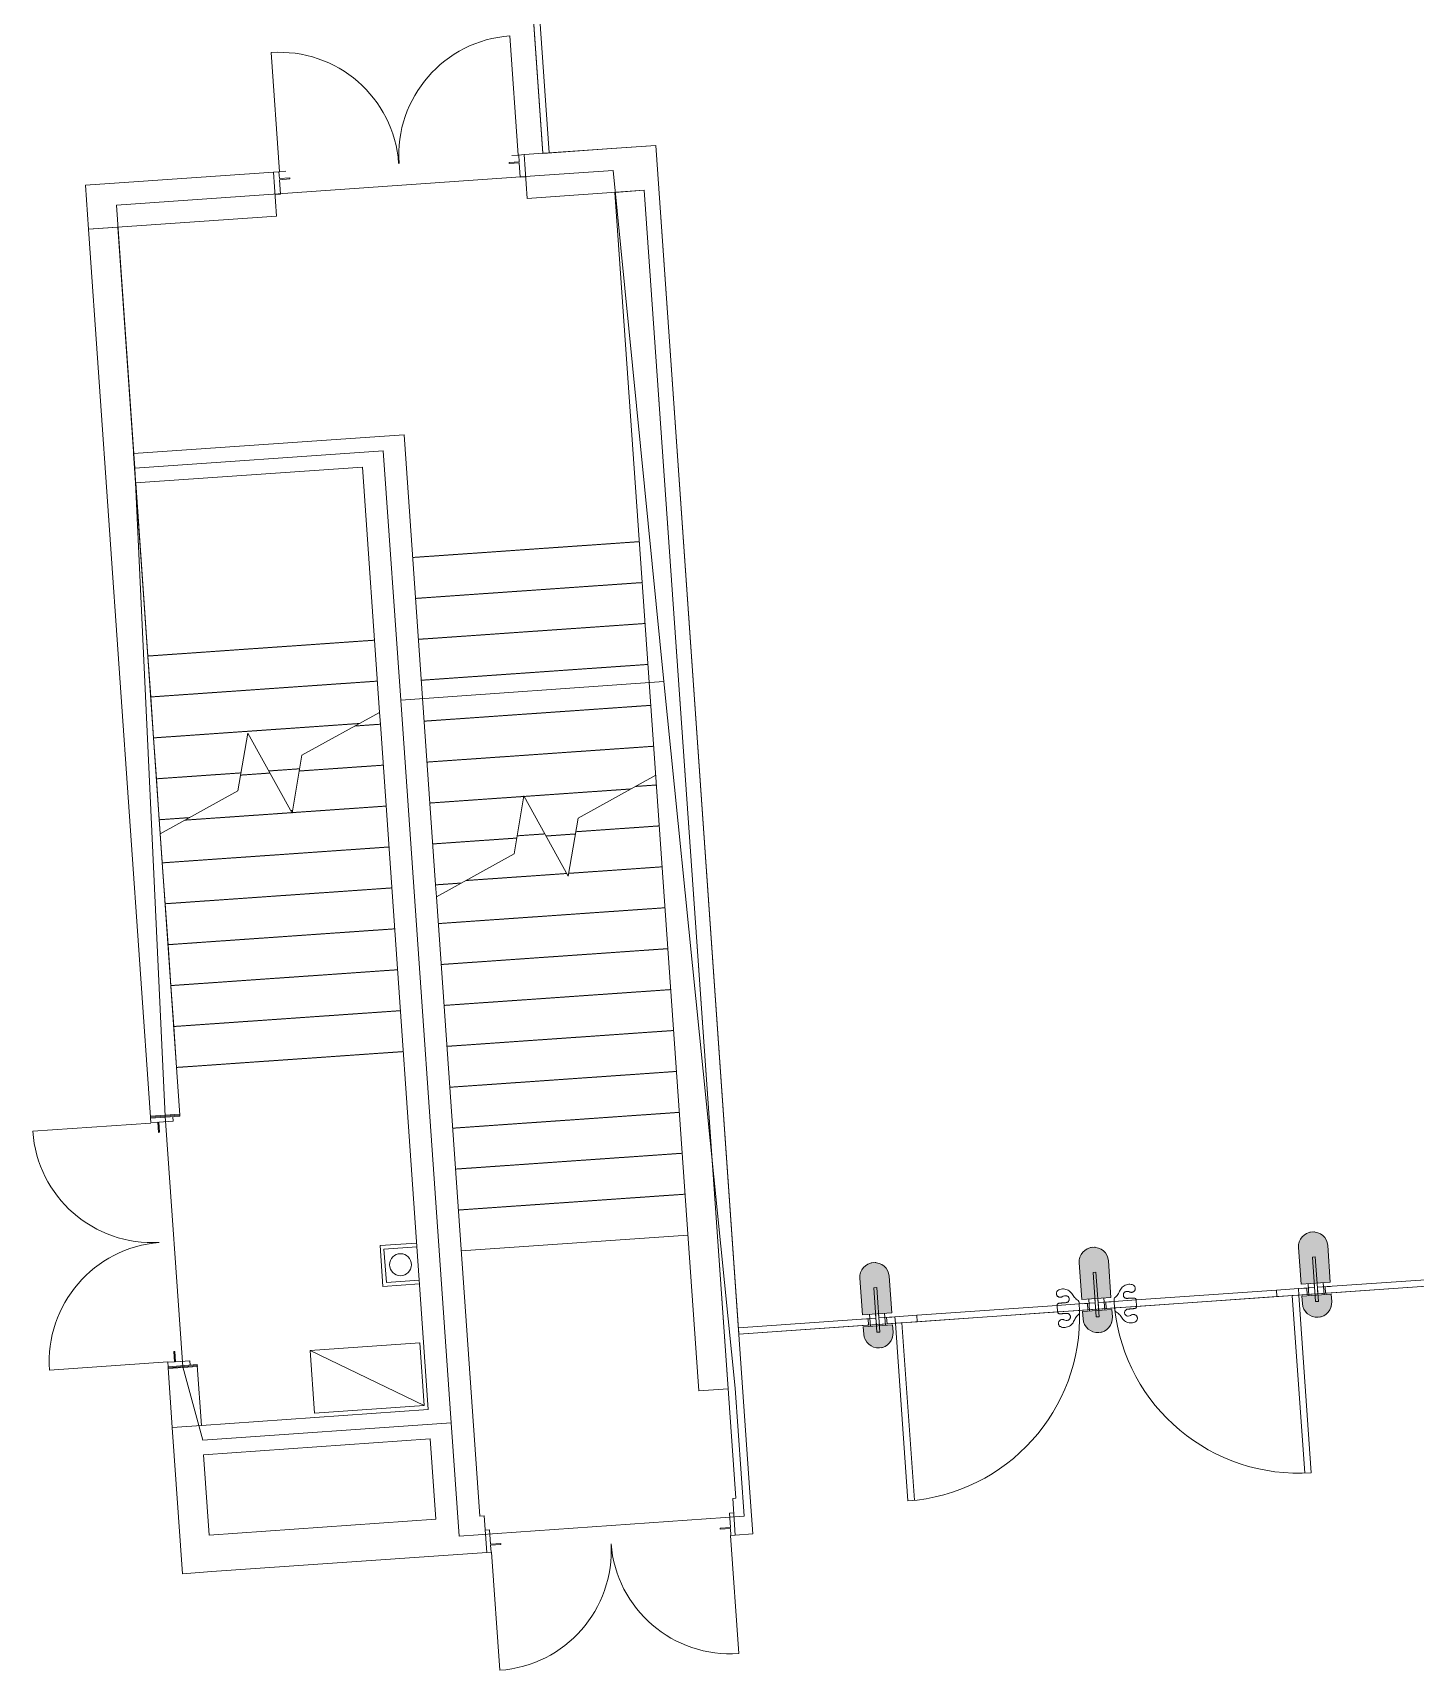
# Model space of a CAD drawing. Header units: millimetres. Extents: x 306 to 836129804, y -168137 to 818603917.
# Drawn here: x 833869409 to 833878841, y 817934449 to 817945627 of the extents above; entities that cross this region are included whole.
import ezdxf

# ---------------------------------------------------------------- set-up
doc = ezdxf.new("R2010")
doc.units = ezdxf.units.MM
doc.header["$LTSCALE"] = 3
doc.linetypes.add('Overhead', pattern=[1.7999999999999998, 1.2, -0.6])
for name, color, linetype, lineweight in [('A-010-M_LINE', 251, 'Continuous', 13), ('A-200-M_WALL_EXT', 251, 'Continuous', 13), ('A-200-M_WALL_INT', 251, 'Continuous', 13), ('A-214-M_CURT_WALL', 251, 'Continuous', 13), ('A-215-M_CURT_PANEL', 251, 'Continuous', 13), ('A-242-M_STAIR', 251, 'Continuous', 13), ('A-242-MB_STAIR', 251, 'Continuous', 13), ('A-325-M_DOOR', 251, 'Continuous', 13), ('A-325-M_DOOR__FRAME', 251, 'Continuous', 13), ('A-770-ME_FFE_SA', 251, 'Continuous', 13), ('A-810-M_ROOMS', 251, 'Continuous', 13), ('Z-060-M_DETAIL', 253, 'Continuous', 5), ('Z-060-M_LINE_MEDIUM', 253, 'Continuous', 9)]:
    doc.layers.add(name, color=color, linetype=linetype, lineweight=lineweight)
doc.layers.add('UAJ-00XREF', color=7, linetype='Continuous')
doc.layers.get('A-770-ME_FFE_SA').off()

# ---------------------------------------------------------------- blocks, each defined once
blk = doc.blocks.new('System Panel - ARC_Glazed-29123618-0300')
at = {"layer": 'A-215-M_CURT_PANEL', "lineweight": 9}
for p, q in [((465.0000700705283, 43.99999999999), (-475.0000700705607, 43.99999999999)), ((-475.0000700705607, 43.99999999999), (-475.0000700705607, 0)), ((-475.0000700705607, 0), (465.0000700705283, 0)), ((465.0000700705283, 0), (465.0000700705283, 43.99999999999))]:
    blk.add_line(p, q, dxfattribs=at)
blk = doc.blocks.new('System Panel - ARC_Glazed-29123619-0300')
at = {"layer": 'A-215-M_CURT_PANEL', "lineweight": 9}
for p, q in [((475.0000700034749, 43.99999999999), (-465.0000700035118, 43.99999999999)), ((-465.0000700035118, 43.99999999999), (-465.0000700035118, 0)), ((-465.0000700035118, 0), (475.0000700034749, 0)), ((475.0000700034749, 0), (475.0000700034749, 43.99999999999))]:
    blk.add_line(p, q, dxfattribs=at)
blk = doc.blocks.new('DCW_01c - L_GF _EMERGENCY EXIT_SINGLE DOOR_CERAMIC MULLION-40866050-0300')
at = {"layer": 'A-325-M_DOOR'}
for p, q in [((585.0000000000013, 1214.627337003655), (585.0000000000013, -1.353583911622991e-13)), ((630.0000000000014, 1215.415339455529), (630.0000000000014, -1.353583911622991e-13)), ((480.0000000000012, 0), (-480.0000000000019, 0)), ((-480.0000000000019, 0), (-480.0000000000019, -44.95000000000009)), ((480.0000000000012, -44.95000000000009), (480.0000000000012, 0)), ((-629.9692686157136, -8.662937034387142e-12), (-480.0977975837898, -8.662937034387142e-12)), ((-480.0977975837893, -44.94999999999682), (-629.9692686157136, -44.94999999999519)), ((-480.0000000000019, -44.95000000000009), (480.0000000000012, -44.95000000000009)), ((630.0000000000014, -1.353583911622991e-13), (585.0000000000013, -1.353583911622991e-13))]:
    blk.add_line(p, q, dxfattribs=at)
at = {"layer": 'A-325-M_DOOR', "lineweight": 9}
for p, q in [((-630.0000000000007, 0), (-739.999999999999, 0)), ((-630.0000000000007, -44.95000000000353), (-630.0000000000007, 0)), ((629.999999999991, 0), (480.0000000000012, 0)), ((629.999999999991, -44.95000000000545), (629.999999999991, 0)), ((740.0000000000008, 0), (630.0000000000008, 0)), ((630.0000000000008, 0), (630.0000000000008, -44.95000000000545)), ((-739.999999999999, -44.95000000000353), (-630.0000000000007, -44.95000000000353)), ((-630.0000000000008, -1.63614455317429e-11), (-630.0000000000008, -44.95000000000009)), ((480.0000000000012, -44.95000000000545), (629.999999999991, -44.95000000000545)), ((630.0000000000008, -44.95000000000545), (740.0000000000008, -44.95000000000545))]:
    blk.add_line(p, q, dxfattribs=at)
at = {"layer": 'A-325-M_DOOR', "flags": 128}
for points in [[(-491.5424845803436, 101.5319285868061), (-498.6569385155814, 105.6469384895833), (-506.5827870779283, 107.7760546422944), (-514.7231455613845, 108.9382849697167), (-522.9445962968674, 109.1688877522921), (-531.1450528756149, 108.5553912437207), (-539.2362432414609, 107.0878076816343), (-547.1465912780277, 104.8387217251245), (-554.7573686964522, 101.7255746204942), (-561.8771414156288, 97.61536824092966), (-568.4700010259731, 92.70180048976084), (-574.3915146343653, 86.99646318302317), (-579.684579907811, 80.70146607221892), (-584.2824218462345, 73.88313692868621), (-588.5080370078728, 66.82367095316067), (-592.6493405167965, 59.71428711685471), (-596.9508711306535, 52.70221139079818), (-601.6882940378855, 45.97727237896092), (-606.9806875408461, 39.68197407852795), (-612.8806498899982, 33.95441498168547), (-619.3823309560398, 28.91887985621813), (-625.7955269265511, 23.80070774760935), (-629.1719913105089, 16.41552815156037), (-629.8973930352863, 8.226628973546369), (-629.9692686157136, -8.662937034387142e-12)], [(-541.8148533215071, 14.22465377049037), (-544.6349916459088, 14.50264312641253), (-547.5157829562837, 15.14453772654615), (-550.3889010696948, 16.17642450464679), (-553.1766702477006, 17.60722513290688), (-555.7976138217177, 19.42517025095316), (-558.1734290430759, 21.59651819221012), (-560.2362885239778, 24.0671171538438), (-561.935129904087, 26.76678447659271), (-563.2397492840796, 29.61578597935721), (-564.1420350939975, 32.5321999885636), (-564.6543759812432, 35.43882786013773), (-564.8058902731877, 38.26857926561422), (-564.6217464780368, 41.09639510848432), (-564.0759133513086, 43.99692033626276), (-563.1400483672135, 46.90273317193651), (-561.8026541733428, 49.73649716355744), (-560.0727867596045, 52.4163896111949), (-557.9815677507141, 54.86303000114727), (-555.5808656727053, 57.00682931883745), (-552.9391280479095, 58.79442173811493), (-550.1350416271944, 60.1929710584692), (-547.2502134120625, 61.19164854577771), (-544.3622110474669, 61.8002712839887), (-541.5390552370753, 62.04571263009282)], [(-480.0977975837898, -8.662937034387142e-12), (-480.2971641918436, 2.890132062903028), (-481.0058615237813, 5.695470989414045), (-482.3743970351098, 8.239155092963157), (-484.4295992906005, 10.27123756261019), (-486.9548303094116, 11.67694343245485), (-489.7163136744322, 12.55689118085006), (-492.5661052090718, 13.07473218760837), (-495.449149376529, 13.37856007671146), (-498.340547397552, 13.59291987712768), (-501.2345143921563, 13.75976770820193), (-504.1305084814815, 13.89347998234548), (-507.0278247443548, 13.99691084426727), (-509.9258759587592, 14.07231072888428), (-512.8244303543473, 14.12480609193612), (-515.7233105972522, 14.15996384411491), (-518.6223393540757, 14.18335088539671), (-521.5213744846374, 14.19973158037358), (-524.4204047299331, 14.21088571905125), (-527.3194492498304, 14.21789942886837), (-530.2185217496932, 14.22182608869286), (-533.1176132630217, 14.2235829564822), (-536.0167089335896, 14.22405192855106), (-538.9157939051651, 14.22411490113938), (-541.8148533215071, 14.22465377049037)], [(-541.5390552370753, 62.04571263009282), (-533.8229410249413, 61.50912718653083), (-526.1005119864718, 59.49954700348886), (-518.3717656637532, 56.01697073975803)], [(-518.3717656637532, 56.01697073975803), (-515.5456332166201, 54.7959282313363), (-512.4776517283922, 53.88317347199877), (-509.2173269710647, 53.3362242702536), (-505.830732579017, 53.2017480228227), (-502.397312555327, 53.50990006288119), (-499.00444838778, 54.26992447459697), (-495.7404372709451, 55.46800453023542), (-492.6869947313382, 57.06794812896744), (-489.9125801983325, 59.0146709622129), (-487.467657432428, 61.2398056505963), (-485.3825088448904, 63.66834191191852), (-483.6676127460727, 66.22511778025951), (-482.261113884512, 68.96368171246452), (-481.1461163303692, 71.96408391376193), (-480.3833063609775, 75.18075803850684), (-480.0236470161454, 78.55088422517096), (-480.1025161220806, 81.9972025370297), (-480.6349551460183, 85.4331408866566), (-481.6130568905377, 88.7696781086915), (-483.0061502313009, 91.92287033030433), (-484.7638311636872, 94.82074249765398), (-486.8212439265623, 97.40839088902291), (-489.10556090891, 99.65060605253124), (-491.5424845803436, 101.5319285868061)], [(-629.9692686157136, -44.94999999999519), (-629.8973930352863, -53.17662897355077), (-629.1719913105089, -61.36552815156477), (-625.7955269265511, -68.75070774761375), (-619.3823309560398, -73.86887985622253), (-612.8806498899982, -78.90441498169041), (-606.9806875408461, -84.63197407853235), (-601.688294037886, -90.92727237896585), (-596.9508711306535, -97.65221139080312), (-592.6493405167965, -104.6642871168596), (-588.5080370078728, -111.7736709531651), (-584.2824218462345, -118.8331369286906), (-579.6845799078114, -125.6514660722233), (-574.3915146343659, -131.9464631830281), (-568.4700010259737, -137.6518004897652), (-561.8771414156298, -142.565368240934), (-554.7573686964522, -146.6755746204986), (-547.1465912780283, -149.7887217251294), (-539.2362432414615, -152.0378076816392), (-531.1450528756154, -153.5053912437262), (-522.9445962968674, -154.1188877522965), (-514.7231455613851, -153.8882849697217), (-506.5827870779288, -152.7260546422993), (-498.6569385155819, -150.5969384895882), (-491.5424845803441, -146.4819285868116)], [(-541.5390552370753, -106.9957126300978), (-544.3622110474674, -106.7502712839931), (-547.2502134120631, -106.1416485457821), (-550.1350416271949, -105.1429710584741), (-552.9391280479095, -103.7444217381199), (-555.5808656727058, -101.9568293188419), (-557.9815677507147, -99.81303000115221), (-560.072786759605, -97.36638961119984), (-561.8026541733428, -94.68649716356238), (-563.1400483672135, -91.85273317194145), (-564.0759133513086, -88.94692033626715), (-564.6217464780368, -86.04639510848871), (-564.8058902731872, -83.21857926561917), (-564.6543759812432, -80.38882786014267), (-564.1420350939975, -77.48219998856855), (-563.239749284079, -74.56578597936215), (-561.935129904087, -71.71678447659711), (-560.2362885239778, -69.01711715384874), (-558.1734290430754, -66.54651819221452), (-555.7976138217177, -64.3751702509581), (-553.1766702477006, -62.55722513291182), (-550.3889010696943, -61.12642450465173), (-547.5157829562837, -60.09453772655109), (-544.6349916459088, -59.45264312641748), (-541.8148533215066, -59.17465377049585)], [(-541.8148533215066, -59.17465377049585), (-538.9157939051651, -59.17411490114378), (-536.0167089335902, -59.174051928556), (-533.1176132630211, -59.17358295648715), (-530.2185217496932, -59.17182608869781), (-527.3194492498304, -59.16789942887385), (-524.4204047299337, -59.16088571905566), (-521.5213744846368, -59.14973158037852), (-518.6223393540752, -59.13335088540111), (-515.7233105972522, -59.10996384411985), (-512.8244303543473, -59.07480609194106), (-509.9258759587592, -59.02231072888976), (-507.0278247443542, -58.94691084427221), (-504.1305084814809, -58.84347998235042), (-501.2345143921563, -58.70976770820742), (-498.340547397552, -58.54291987713317), (-495.4491493765285, -58.32856007671695), (-492.5661052090718, -58.02473218761385), (-489.7163136744322, -57.50689118085554), (-486.9548303094111, -56.62694343245979), (-484.4295992906005, -55.22123756261568), (-482.3743970351098, -53.18915509296864), (-481.0058615237813, -50.64547098941953), (-480.2971641918436, -47.84013206290851), (-480.0977975837893, -44.94999999999682)], [(-518.3717656637532, -100.9669707397635), (-526.1005119864712, -104.4495470034938), (-533.8229410249407, -106.4591271865363), (-541.5390552370753, -106.9957126300978)], [(-491.5424845803441, -146.4819285868116), (-489.10556090891, -144.6006060525362), (-486.8212439265629, -142.3583908890284), (-484.7638311636878, -139.7707424976589), (-483.0061502313014, -136.8728703303098), (-481.6130568905382, -133.719678108697), (-480.6349551460189, -130.3831408866621), (-480.1025161220811, -126.9472025370352), (-480.0236470161459, -123.5008842251759), (-480.383306360978, -120.1307580385118), (-481.1461163303698, -116.9140839137674), (-482.261113884512, -113.91368171247), (-483.6676127460727, -111.1751177802645), (-485.3825088448904, -108.6183419119235), (-487.4676574324286, -106.1898056506012), (-489.9125801983325, -103.9646709622184), (-492.6869947313382, -102.0179481289729), (-495.7404372709451, -100.4180045302409), (-499.00444838778, -99.21992447460245), (-502.397312555327, -98.45990006288667), (-505.8307325790175, -98.15174802282819), (-509.2173269710647, -98.28622427025908), (-512.4776517283927, -98.83317347200371), (-515.5456332166201, -99.74592823134178), (-518.3717656637532, -100.9669707397635)]]:
    blk.add_lwpolyline(points, dxfattribs=at)
at = {"layer": 'A-325-M_DOOR'}
blk.add_arc((629.5635660310608, -44.9499588607396), 1260.365373879521, 89.98015986040683, 177.9561567898713, dxfattribs=at)
blk = doc.blocks.new('DCW_01c - L_GF _EMERGENCY EXIT_SINGLE DOOR_CERAMIC MULLION-40866051-0300')
at = {"layer": 'A-325-M_DOOR', "lineweight": 9}
for p, q in [((-739.999999999999, 44.95000000000353), (-630.0000000000007, 44.95000000000353)), ((-630.0000000000007, 0), (-739.999999999999, 0)), ((-630.0000000000008, 1.63614455317429e-11), (-630.0000000000008, 44.95000000000009)), ((-630.0000000000007, 44.95000000000353), (-630.0000000000007, 0)), ((480.0000000000012, 44.95000000000545), (629.999999999991, 44.95000000000545)), ((629.999999999991, 0), (480.0000000000012, 0)), ((629.999999999991, 44.95000000000545), (629.999999999991, 0)), ((630.0000000000008, 44.95000000000545), (740.0000000000008, 44.95000000000545)), ((630.0000000000008, 0), (630.0000000000008, 44.95000000000545)), ((740.0000000000008, 0), (630.0000000000008, 0))]:
    blk.add_line(p, q, dxfattribs=at)
at = {"layer": 'A-325-M_DOOR'}
for p, q in [((-629.9692686157136, 44.94999999999519), (-480.0977975837893, 44.94999999999682)), ((-480.0977975837898, 8.662937034387142e-12), (-629.9692686157136, 8.662937034387142e-12)), ((480.0000000000012, 44.95000000000009), (-480.0000000000019, 44.95000000000009)), ((-480.0000000000019, 44.95000000000009), (-480.0000000000019, 0)), ((-480.0000000000019, 0), (480.0000000000012, 0)), ((480.0000000000012, 0), (480.0000000000012, 44.95000000000009)), ((630.0000000000014, 1.353583911622991e-13), (585.0000000000013, 1.353583911622991e-13)), ((585.0000000000013, -1214.627337003655), (585.0000000000013, 1.353583911622991e-13)), ((630.0000000000014, -1215.415339455529), (630.0000000000014, 1.353583911622991e-13))]:
    blk.add_line(p, q, dxfattribs=at)
at = {"layer": 'A-325-M_DOOR', "flags": 128}
for points in [[(-491.5424845803441, 146.4819285868116), (-498.6569385155819, 150.5969384895882), (-506.5827870779288, 152.7260546422993), (-514.7231455613851, 153.8882849697217), (-522.9445962968674, 154.1188877522965), (-531.1450528756154, 153.5053912437262), (-539.2362432414615, 152.0378076816392), (-547.1465912780283, 149.7887217251294), (-554.7573686964522, 146.6755746204986), (-561.8771414156298, 142.565368240934), (-568.4700010259737, 137.6518004897652), (-574.3915146343659, 131.9464631830281), (-579.6845799078114, 125.6514660722233), (-584.2824218462345, 118.8331369286906), (-588.5080370078728, 111.7736709531651), (-592.6493405167965, 104.6642871168596), (-596.9508711306535, 97.65221139080312), (-601.688294037886, 90.92727237896585), (-606.9806875408461, 84.63197407853235), (-612.8806498899982, 78.90441498169041), (-619.3823309560398, 73.86887985622253), (-625.7955269265511, 68.75070774761375), (-629.1719913105089, 61.36552815156477), (-629.8973930352863, 53.17662897355077), (-629.9692686157136, 44.94999999999519)], [(-518.3717656637532, 100.9669707397635), (-515.5456332166201, 99.74592823134178), (-512.4776517283927, 98.83317347200371), (-509.2173269710647, 98.28622427025908), (-505.8307325790175, 98.15174802282819), (-502.397312555327, 98.45990006288667), (-499.00444838778, 99.21992447460245), (-495.7404372709451, 100.4180045302409), (-492.6869947313382, 102.0179481289729), (-489.9125801983325, 103.9646709622184), (-487.4676574324286, 106.1898056506012), (-485.3825088448904, 108.6183419119235), (-483.6676127460727, 111.1751177802645), (-482.261113884512, 113.91368171247), (-481.1461163303698, 116.9140839137674), (-480.383306360978, 120.1307580385118), (-480.0236470161459, 123.5008842251759), (-480.1025161220811, 126.9472025370352), (-480.6349551460189, 130.3831408866621), (-481.6130568905382, 133.719678108697), (-483.0061502313014, 136.8728703303098), (-484.7638311636878, 139.7707424976589), (-486.8212439265629, 142.3583908890284), (-489.10556090891, 144.6006060525362), (-491.5424845803441, 146.4819285868116)], [(-629.9692686157136, 8.662937034387142e-12), (-629.8973930352863, -8.226628973546369), (-629.1719913105089, -16.41552815156037), (-625.7955269265511, -23.80070774760935), (-619.3823309560398, -28.91887985621813), (-612.8806498899982, -33.95441498168547), (-606.9806875408461, -39.68197407852795), (-601.6882940378855, -45.97727237896092), (-596.9508711306535, -52.70221139079818), (-592.6493405167965, -59.71428711685471), (-588.5080370078728, -66.82367095316067), (-584.2824218462345, -73.88313692868621), (-579.684579907811, -80.70146607221892), (-574.3915146343653, -86.99646318302317), (-568.4700010259731, -92.70180048976084), (-561.8771414156288, -97.61536824092966), (-554.7573686964522, -101.7255746204942), (-547.1465912780277, -104.8387217251245), (-539.2362432414609, -107.0878076816343), (-531.1450528756149, -108.5553912437207), (-522.9445962968674, -109.1688877522921), (-514.7231455613845, -108.9382849697167), (-506.5827870779283, -107.7760546422944), (-498.6569385155814, -105.6469384895833), (-491.5424845803436, -101.5319285868061)], [(-541.8148533215066, 59.17465377049585), (-544.6349916459088, 59.45264312641748), (-547.5157829562837, 60.09453772655109), (-550.3889010696943, 61.12642450465173), (-553.1766702477006, 62.55722513291182), (-555.7976138217177, 64.3751702509581), (-558.1734290430754, 66.54651819221452), (-560.2362885239778, 69.01711715384874), (-561.935129904087, 71.71678447659711), (-563.239749284079, 74.56578597936215), (-564.1420350939975, 77.48219998856855), (-564.6543759812432, 80.38882786014267), (-564.8058902731872, 83.21857926561917), (-564.6217464780368, 86.04639510848871), (-564.0759133513086, 88.94692033626715), (-563.1400483672135, 91.85273317194145), (-561.8026541733428, 94.68649716356238), (-560.072786759605, 97.36638961119984), (-557.9815677507147, 99.81303000115221), (-555.5808656727058, 101.9568293188419), (-552.9391280479095, 103.7444217381199), (-550.1350416271949, 105.1429710584741), (-547.2502134120631, 106.1416485457821), (-544.3622110474674, 106.7502712839931), (-541.5390552370753, 106.9957126300978)], [(-480.0977975837893, 44.94999999999682), (-480.2971641918436, 47.84013206290851), (-481.0058615237813, 50.64547098941953), (-482.3743970351098, 53.18915509296864), (-484.4295992906005, 55.22123756261568), (-486.9548303094111, 56.62694343245979), (-489.7163136744322, 57.50689118085554), (-492.5661052090718, 58.02473218761385), (-495.4491493765285, 58.32856007671695), (-498.340547397552, 58.54291987713317), (-501.2345143921563, 58.70976770820742), (-504.1305084814809, 58.84347998235042), (-507.0278247443542, 58.94691084427221), (-509.9258759587592, 59.02231072888976), (-512.8244303543473, 59.07480609194106), (-515.7233105972522, 59.10996384411985), (-518.6223393540752, 59.13335088540111), (-521.5213744846368, 59.14973158037852), (-524.4204047299337, 59.16088571905566), (-527.3194492498304, 59.16789942887385), (-530.2185217496932, 59.17182608869781), (-533.1176132630211, 59.17358295648715), (-536.0167089335902, 59.174051928556), (-538.9157939051651, 59.17411490114378), (-541.8148533215066, 59.17465377049585)], [(-541.8148533215071, -14.22465377049037), (-538.9157939051651, -14.22411490113938), (-536.0167089335896, -14.22405192855106), (-533.1176132630217, -14.2235829564822), (-530.2185217496932, -14.22182608869286), (-527.3194492498304, -14.21789942886837), (-524.4204047299331, -14.21088571905125), (-521.5213744846374, -14.19973158037358), (-518.6223393540757, -14.18335088539671), (-515.7233105972522, -14.15996384411491), (-512.8244303543473, -14.12480609193612), (-509.9258759587592, -14.07231072888428), (-507.0278247443548, -13.99691084426727), (-504.1305084814815, -13.89347998234548), (-501.2345143921563, -13.75976770820193), (-498.340547397552, -13.59291987712768), (-495.449149376529, -13.37856007671146), (-492.5661052090718, -13.07473218760837), (-489.7163136744322, -12.55689118085006), (-486.9548303094116, -11.67694343245485), (-484.4295992906005, -10.27123756261019), (-482.3743970351098, -8.239155092963157), (-481.0058615237813, -5.695470989414045), (-480.2971641918436, -2.890132062903028), (-480.0977975837898, 8.662937034387142e-12)], [(-541.5390552370753, 106.9957126300978), (-533.8229410249407, 106.4591271865363), (-526.1005119864712, 104.4495470034938), (-518.3717656637532, 100.9669707397635)], [(-541.5390552370753, -62.04571263009282), (-544.3622110474669, -61.8002712839887), (-547.2502134120625, -61.19164854577771), (-550.1350416271944, -60.1929710584692), (-552.9391280479095, -58.79442173811493), (-555.5808656727053, -57.00682931883745), (-557.9815677507141, -54.86303000114727), (-560.0727867596045, -52.4163896111949), (-561.8026541733428, -49.73649716355744), (-563.1400483672135, -46.90273317193651), (-564.0759133513086, -43.99692033626276), (-564.6217464780368, -41.09639510848432), (-564.8058902731877, -38.26857926561422), (-564.6543759812432, -35.43882786013773), (-564.1420350939975, -32.5321999885636), (-563.2397492840796, -29.61578597935721), (-561.935129904087, -26.76678447659271), (-560.2362885239778, -24.0671171538438), (-558.1734290430759, -21.59651819221012), (-555.7976138217177, -19.42517025095316), (-553.1766702477006, -17.60722513290688), (-550.3889010696948, -16.17642450464679), (-547.5157829562837, -15.14453772654615), (-544.6349916459088, -14.50264312641253), (-541.8148533215071, -14.22465377049037)], [(-518.3717656637532, -56.01697073975803), (-526.1005119864718, -59.49954700348886), (-533.8229410249413, -61.50912718653083), (-541.5390552370753, -62.04571263009282)], [(-491.5424845803436, -101.5319285868061), (-489.10556090891, -99.65060605253124), (-486.8212439265623, -97.40839088902291), (-484.7638311636872, -94.82074249765398), (-483.0061502313009, -91.92287033030433), (-481.6130568905377, -88.7696781086915), (-480.6349551460183, -85.4331408866566), (-480.1025161220806, -81.9972025370297), (-480.0236470161454, -78.55088422517096), (-480.3833063609775, -75.18075803850684), (-481.1461163303692, -71.96408391376193), (-482.261113884512, -68.96368171246452), (-483.6676127460727, -66.22511778025951), (-485.3825088448904, -63.66834191191852), (-487.467657432428, -61.2398056505963), (-489.9125801983325, -59.0146709622129), (-492.6869947313382, -57.06794812896744), (-495.7404372709451, -55.46800453023542), (-499.00444838778, -54.26992447459697), (-502.397312555327, -53.50990006288119), (-505.830732579017, -53.2017480228227), (-509.2173269710647, -53.3362242702536), (-512.4776517283922, -53.88317347199877), (-515.5456332166201, -54.7959282313363), (-518.3717656637532, -56.01697073975803)]]:
    blk.add_lwpolyline(points, dxfattribs=at)
at = {"layer": 'A-325-M_DOOR'}
blk.add_arc((629.5635660310608, 44.9499588607396), 1260.365373879521, 182.0438432101284, 270.0198401395928, dxfattribs=at)
blk = doc.blocks.new('Circular Mullion - ARC_CW_CERAMIC MULLION-30650210-0300')
at = {"layer": 'Z-060-M_LINE_MEDIUM', "lineweight": 18}
h = blk.add_hatch(color=256, dxfattribs=at)
h.paths.add_polyline_path([(6.930349627509713e-11, 160.0001288222728), (27.62534705140006, 155.8705539054722), (50.00000000007526, 146.6026692006838), (76.053818580374, 123.7474907206025), (86.60254037847494, 110.0001288223014), (96.5925826289706, 85.88203333250486), (100.0000000000812, 46.22018912939889), (100.0000000000812, 10.0001288222029), (-99.99999999994262, 10.0001288222029), (-99.99999999994262, 60.00012882226083), (-93.26508591872884, 93.91532101883732), (-86.60254037842297, 110.0001288221975), (-70.71067811858798, 130.7108069409181), (-49.99999999993666, 146.6026692007185), (-17.30802505658817, 157.7214840952532), (-9.999999999963075, 158.6836038463923)], flags=0)
h.paths.add_polyline_path([(-17.42937404491909, -73.49987121654476), (100.0000000000812, -73.49987121654476), (100.0000000000812, -323.4998116814927), (93.20229713902005, -357.566589401928), (86.6025403785096, -373.4998116814987), (70.71067811872659, -394.2104898001673), (44.63327725535096, -412.3253214062901), (20.66588698905725, -420.7790960445724), (6.930349627509713e-11, -423.4998116814873), (-25.88190451003611, -420.092394310446), (-50.00000000000596, -410.102352059933), (-75.64606173225421, -387.7785726501263), (-86.60254037837099, -373.4998116814987), (-96.592582628832, -349.381716191754), (-99.9999999999253, -323.4998116814927), (-99.99999999994262, -73.49987121654476), (-45.51229512630749, -73.49987121654476)], flags=0)
at = {"layer": 'Z-060-M_DETAIL', "lineweight": 18}
for p, q in [((-99.9999999999991, 60.00012882228518), (-99.999999999999, 10.00012882222638)), ((-99.999999999999, 10.00012882222638), (100.0000000000011, 10.00012882222702)), ((100.0000000000011, 10.00012882222702), (100.000000000001, 60.00012882228619)), ((100.0000000000007, -73.49987121653935), (-99.99999999999937, -73.49987121653999)), ((-99.99999999999937, -73.49987121653999), (-99.99999999999898, -323.4998116814805)), ((100.0000000000011, -323.4998116814814), (100.0000000000007, -73.49987121653935))]:
    blk.add_line(p, q, dxfattribs=at)
for centre, start, end in [((9.644285370313811e-13, 60.00012882228535), 4.389165460419653e-13, 180), ((1.049027531507818e-12, -323.499811681481), 180, 359.9999999999993)]:
    blk.add_arc(centre, 100.0000000000001, start, end, dxfattribs=at)
at = {"layer": 'Z-060-M_LINE_MEDIUM'}
for p, q in [((-62.9999999999993, 0.0001288222264391472), (-99.99999999999898, 0.0001288222263751799)), ((-62.99999999999923, -43.99999997875487), (-62.9999999999993, 0.0001288222264380412)), ((-51.70955868577837, 10.00012882222653), (-51.70955868577823, -73.49987121653984)), ((-9.99999999999969, 52.50012878340168), (-9.99999999999969, -252.4999025251603)), ((10.00000000000098, 52.5001287834017), (-9.99999999999969, 52.50012878340168)), ((10.00000000000098, -252.4999025251603), (10.00000000000098, 52.50012878340168)), ((51.70955868577257, 10.00012882222687), (51.70955868577271, -73.4998712165395)), ((62.9999999999993, 0.0001288222264391472), (100.0000000000011, 0.0001288222263751799)), ((62.99999999999923, -43.99999997875487), (62.9999999999993, 0.0001288222264380412)), ((-62.99999999999923, -43.99999997875487), (-99.9999999999989, -43.99999997875493)), ((62.99999999999923, -43.99999997875487), (100.0000000000012, -43.99999997875493)), ((-9.99999999999969, -252.4999025251603), (10.00000000000098, -252.4999025251603))]:
    blk.add_line(p, q, dxfattribs=at)
blk = doc.blocks.new('Circular Mullion - CERAMIC_MULLIONS-V24-0300')
at = {"layer": 'A-214-M_CURT_WALL', "lineweight": 9}
for p, q in [((-10.00000000003238, -73.49987121651012), (-10.00000000003238, 10.00012882221718)), ((10.00000000003238, 10.00012882221718), (10.00000000003238, -73.49987121651012))]:
    blk.add_line(p, q, dxfattribs=at)
for centre, radius, start, end in [((8.375300453167258e-13, 60.00012882228506), 99.99999999999994, 137.9769874127232, 143.3545762420818), ((8.375300453167258e-13, 60.00012882228506), 99.99999999999997, 96.64542375801636, 102.0230125872194), ((8.375300453167258e-13, 60.00012882228506), 100, 77.97698741272951, 83.35457624200403), ((8.375300453167258e-13, 60.00012882228506), 100.0000000000001, 36.64542375785149, 42.02301258737955), ((8.375300453167258e-13, 60.00012882228506), 99.99999999999996, 156.6454237579187, 162.0230125872886), ((8.375300453167258e-13, 60.00012882228506), 100.0000000000001, 17.97698741257356, 23.35457624212717), ((1.049027531507818e-12, -323.4998116814817), 100.0000000000001, 197.9769874127291, 203.3545762420136), ((1.049027531507818e-12, -323.4998116814817), 100.0000000000001, 216.6454237580759, 222.023012587264), ((1.049027531507818e-12, -323.4998116814817), 100.0000000000001, 257.976987412822, 263.3545762419836), ((1.049027531507818e-12, -323.4998116814817), 100, 276.645423757996, 282.0230125872498), ((1.049027531507818e-12, -323.4998116814817), 99.99999999999996, 317.9769874126715, 323.3545762420359), ((1.049027531507818e-12, -323.4998116814817), 99.99999999999997, 336.6454237579404, 342.0230125873097)]:
    blk.add_arc(centre, radius, start, end, dxfattribs=at)
blk = doc.blocks.new('Circular Mullion - CERAMIC_MULLIONS-V25-0300')
at = {"layer": 'A-214-M_CURT_WALL', "lineweight": 9}
for p, q in [((-10.00000000003238, -73.49987121651012), (-10.00000000003238, 10.00012882221718)), ((10.00000000003238, 10.00012882221718), (10.00000000003238, -73.49987121651012))]:
    blk.add_line(p, q, dxfattribs=at)
for centre, radius, start, end in [((8.375300453167258e-13, 60.00012882228506), 99.99999999999994, 137.976987412685, 143.3545762420818), ((8.375300453167258e-13, 60.00012882228506), 99.99999999999999, 96.64542375801636, 102.0230125872506), ((8.375300453167258e-13, 60.00012882228506), 100, 77.97698741280219, 83.35457624200403), ((8.375300453167258e-13, 60.00012882228506), 100.0000000000001, 36.6454237578065, 42.02301258737955), ((8.375300453167258e-13, 60.00012882228506), 99.99999999999994, 156.6454237579187, 162.0230125873283), ((8.375300453167258e-13, 60.00012882228506), 100.0000000000001, 17.9769874126132, 23.35457624219481), ((1.049027531507818e-12, -323.4998116814817), 100.0000000000001, 197.9769874127291, 203.3545762420136), ((1.049027531507818e-12, -323.4998116814817), 100.0000000000001, 216.6454237580307, 222.023012587264), ((1.049027531507818e-12, -323.4998116814817), 100.0000000000001, 257.976987412822, 263.3545762419836), ((1.049027531507818e-12, -323.4998116814817), 100, 276.645423757996, 282.0230125872498), ((1.049027531507818e-12, -323.4998116814817), 99.99999999999994, 317.9769874127097, 323.3545762420134), ((1.049027531507818e-12, -323.4998116814817), 99.99999999999997, 336.6454237579404, 342.0230125873097)]:
    blk.add_arc(centre, radius, start, end, dxfattribs=at)
blk = doc.blocks.new('Circular Mullion - CERAMIC_MULLIONS-V26-0300')
at = {"layer": 'A-214-M_CURT_WALL', "lineweight": 9}
for p, q in [((-10.00000000003238, -73.49987121651012), (-10.00000000003238, 10.00012882221718)), ((10.00000000003238, 10.00012882221718), (10.00000000003238, -73.49987121651012))]:
    blk.add_line(p, q, dxfattribs=at)
for centre, radius, start, end in [((8.375300453167258e-13, 60.00012882228506), 99.99999999999991, 137.9769874126723, 143.3545762421494), ((8.375300453167258e-13, 60.00012882228506), 99.99999999999997, 96.64542375800659, 102.0230125872402), ((8.375300453167258e-13, 60.00012882228506), 100, 77.97698741281256, 83.35457624199427), ((8.375300453167258e-13, 60.00012882228506), 100.0000000000001, 36.6454237579867, 42.02301258736681), ((8.375300453167258e-13, 60.00012882228506), 99.99999999999994, 156.6454237578286, 162.0230125873877), ((8.375300453167258e-13, 60.00012882228506), 100.0000000000001, 17.97698741261321, 23.35457624196951), ((1.049027531507818e-12, -323.4998116814817), 100.0000000000001, 197.9769874126894, 203.3545762420811), ((1.049027531507818e-12, -323.4998116814817), 100.0000000000001, 216.6454237580307, 222.023012587213), ((1.049027531507818e-12, -323.4998116814817), 100.0000000000001, 257.9769874128324, 263.3545762419934), ((1.049027531507818e-12, -323.4998116814817), 100, 276.6454237580057, 282.0230125872186), ((1.049027531507818e-12, -323.4998116814817), 99.99999999999996, 317.9769874127224, 323.3545762420359), ((1.049027531507818e-12, -323.4998116814817), 99.99999999999999, 336.6454237579404, 342.02301258727)]:
    blk.add_arc(centre, radius, start, end, dxfattribs=at)
blk = doc.blocks.new('System Panel - ARC_Glazed-39974075-0300')
at = {"layer": 'A-215-M_CURT_PANEL', "lineweight": 9}
for p, q in [((478.7499999999735, 43.99999999999), (-468.7500000000104, 43.99999999999)), ((-468.7500000000104, 43.99999999999), (-468.7500000000104, 0)), ((-468.7500000000104, 0), (478.7499999999735, 0)), ((478.7499999999735, 0), (478.7499999999735, 43.99999999999))]:
    blk.add_line(p, q, dxfattribs=at)
blk = doc.blocks.new('ARC_TFP_FS_HR_DISPLAY - ARC_TFP_FS_HR_750x400-V297-0300')
at = {"layer": 'Z-060-M_DETAIL'}
for p, q in [((375.0000000000254, 29.99999999998681), (-374.9999999999727, 459.9999999999908)), ((375.0000000000245, 459.999999999991), (-374.9999999999728, 459.9999999999897)), ((-374.9999999999728, 459.9999999999897), (-374.999999999972, 29.99999999998776)), ((375.0000000000254, 29.99999999998911), (375.0000000000246, 459.999999999991)), ((-374.999999999972, 29.99999999998774), (375.0000000000254, 29.99999999998907))]:
    blk.add_line(p, q, dxfattribs=at)
blk = doc.blocks.new('3A35X-MAGP-P-MP-00')
at = {"layer": 'A-010-M_LINE'}
for p, q in [((834451531.0327175, 817937347.8682368), (834451780.4240621, 817937365.3026043)), ((834451550.5592091, 817937068.5499307), (834451531.0327175, 817937347.8682368)), ((834451557.7152888, 817937324.672539), (834451782.167499, 817937340.3634698)), ((834451573.7549069, 817937095.2325019), (834451557.7152888, 817937324.672539)), ((834451799.9505538, 817937085.9842982), (834451550.5592091, 817937068.5499307)), ((834451798.2071171, 817937110.9234327), (834451573.7549069, 817937095.2325019))]:
    blk.add_line(p, q, dxfattribs=at)
at = {"layer": 'A-010-M_LINE', "lineweight": 9}
blk.add_circle((834451670.5153738, 817937217.2437365), 75, dxfattribs=at)
at = {"layer": 'A-200-M_WALL_EXT', "lineweight": 13}
for p, q in [((834453333.0865514, 817944551.0759677), (834453133.5734756, 817944537.1284736)), ((834453133.5734756, 817944537.1284736), (834453705.4207323, 817936357.0923665)), ((834453904.9338081, 817936371.0398605), (834453333.0865514, 817944551.0759677)), ((834449740.8869846, 817944299.9536694), (834449541.3739088, 817944286.0061753)), ((834449541.3739088, 817944286.0061753), (834449965.1336452, 817938224.3001786)), ((834450164.646721, 817938238.2476727), (834449740.8869846, 817944299.9536694)), ((834449965.1336452, 817938224.3001786), (834450164.646721, 817938238.2476727)), ((834450284.176745, 817936528.4206133), (834450084.6636693, 817936514.4731191)), ((834450084.6636693, 817936514.4731191), (834450113.2211654, 817936105.9700681)), ((834450312.7342411, 817936119.9175622), (834450284.176745, 817936528.4206133)), ((834453705.4207323, 817936357.0923665), (834453904.9338081, 817936371.0398605)), ((834450113.2211654, 817936105.9700681), (834450312.7342411, 817936119.9175622))]:
    blk.add_line(p, q, dxfattribs=at)
at = {"layer": 'A-200-M_WALL_INT'}
for p, q in [((834453312.1983904, 817944850.3479213), (834452514.1465689, 817944794.5579787)), ((834453411.9549283, 817944857.3216684), (834453312.1983904, 817944850.3479213)), ((834454057.0265306, 817935629.8418849), (834453411.9549283, 817944857.3216684)), ((834452514.1465689, 817944794.5579787), (834452535.06781, 817944495.288365)), ((834450804.3195094, 817944675.0279546), (834449521.4502312, 817944585.3455538)), ((834450825.2407506, 817944375.758341), (834450804.3195094, 817944675.0279546)), ((834449521.4502312, 817944585.3455538), (834449542.3714722, 817944286.07594)), ((834452535.06781, 817944495.288365), (834453333.1196314, 817944551.0783076)), ((834453333.1196314, 817944551.0783076), (834453957.2699928, 817935622.8681378)), ((834449542.3714722, 817944286.07594), (834450825.2407506, 817944375.758341)), ((834451396.2041653, 817942861.8901898), (834449848.9800617, 817942753.7273593)), ((834451695.473779, 817942882.8114309), (834451396.2041653, 817942861.8901898)), ((834451910.2651896, 817939810.3100336), (834451695.473779, 817942882.8114309)), ((834449848.9800617, 817942753.7273593), (834449862.9275557, 817942554.2142835)), ((834449862.9275557, 817942554.2142835), (834451410.1516594, 817942662.377114)), ((834451410.1516594, 817942662.377114), (834451527.2137855, 817940987.8523049)), ((834451532.8896091, 817940906.6620198), (834451859.9583449, 817936228.0803915)), ((834452211.5310613, 817935500.8275985), (834451915.9410133, 817939729.1197485)), ((834450164.1934274, 817938244.7318466), (834449964.6803517, 817938230.7843524)), ((834450165.1348833, 817938231.2647139), (834450164.1934274, 817938244.7318466)), ((834449964.6803517, 817938230.7843524), (834449965.6218076, 817938217.3172199)), ((834449965.6218076, 817938217.3172199), (834450165.1348833, 817938231.2647139)), ((834450283.6885829, 817936535.4035697), (834450084.1755071, 817936521.4560757)), ((834450084.1755071, 817936521.4560757), (834450085.0472255, 817936508.9865085)), ((834450085.0472255, 817936508.9865085), (834450284.5603013, 817936522.9340025)), ((834450284.5603013, 817936522.9340025), (834450283.6885829, 817936535.4035697)), ((834451859.9583449, 817936228.0803915), (834450312.7342412, 817936119.917561)), ((834450312.7342412, 817936119.917561), (834450113.2211654, 817936105.970067)), ((834450113.2211654, 817936105.970067), (834450182.9586358, 817935108.4046881)), ((834450326.6817353, 817935920.4044852), (834451873.905839, 817936028.5673158)), ((834451873.905839, 817936028.5673158), (834451912.2614477, 817935479.9063574)), ((834450365.037344, 817935371.7435268), (834450326.6817353, 817935920.4044852)), ((834453957.2699928, 817935622.8681378), (834453937.2856021, 817935621.4710757)), ((834453937.2856021, 817935621.4710757), (834453954.7199696, 817935372.079731)), ((834454074.4608983, 817935380.4505402), (834454057.0265306, 817935629.8418849)), ((834451912.2614477, 817935479.9063574), (834450365.037344, 817935371.7435268)), ((834452241.4244579, 817935502.9173762), (834452211.5310613, 817935500.8275985)), ((834452258.8588254, 817935253.5260314), (834452241.4244579, 817935502.9173762)), ((834453954.7199696, 817935372.079731), (834454074.4608983, 817935380.4505402)), ((834450382.4717115, 817935122.3521821), (834452258.8588254, 817935253.5260314)), ((834450182.9586358, 817935108.4046881), (834450382.4717115, 817935122.3521821))]:
    blk.add_line(p, q, dxfattribs=at)
at = {"layer": 'A-242-M_STAIR'}
for p, q in [((834449863.9248403, 817942554.2840014), (834449946.5637428, 817941372.1690261)), ((834453300.24603, 817942152.9472151), (834451754.0532562, 817942044.8564824)), ((834453319.7725216, 817941873.6289089), (834451773.5797479, 817941765.5381763)), ((834453339.2990133, 817941594.3106028), (834451793.1062396, 817941486.2198702)), ((834449946.5637428, 817941372.1690261), (834451492.7900801, 817941480.2621052)), ((834449966.0902345, 817941092.85072), (834449946.5637428, 817941372.1690261)), ((834453358.825505, 817941314.9922967), (834451812.6327313, 817941206.9015641)), ((834449966.0902345, 817941092.85072), (834451512.3165718, 817941200.9437991)), ((834449985.6167262, 817940813.532414), (834449966.0902345, 817941092.85072)), ((834453378.3519967, 817941035.6739906), (834451832.159223, 817940927.583258)), ((834451532.8896091, 817940906.6620198), (834451527.2137855, 817940987.8523049)), ((834449985.6167262, 817940813.532414), (834451389.8197608, 817940911.696975)), ((834450005.1432178, 817940534.2141079), (834449985.6167262, 817940813.532414)), ((834450627.2488291, 817940843.350784), (834450629.5281752, 817940843.5101278)), ((834451358.7764808, 817940894.4901769), (834451532.8896091, 817940906.6620198)), ((834453397.8784884, 817940756.3556845), (834451851.6857146, 817940648.264952)), ((834450771.2792704, 817940587.7728934), (834450982.3039902, 817940602.5251397)), ((834450979.7134628, 817940587.3074074), (834451552.4161007, 817940627.3437138)), ((834450005.1432178, 817940534.2141079), (834450581.6050369, 817940574.5132099)), ((834450024.6697096, 817940254.8958018), (834450005.1432178, 817940534.2141079)), ((834450578.8924013, 817940559.2869412), (834450779.3029321, 817940573.2971743)), ((834453416.3589178, 817940492.0008621), (834453274.3686475, 817940482.0746533)), ((834452511.7977637, 817940413.7284889), (834451871.2122064, 817940368.9466457)), ((834453243.3254155, 817940464.8678819), (834452514.0771098, 817940413.8878326)), ((834450024.6697096, 817940254.8958018), (834450230.8726633, 817940269.3109696)), ((834450031.391597, 817940158.7420099), (834450024.6697096, 817940254.8958018)), ((834450199.8293834, 817940252.1041716), (834450929.0776889, 817940303.0842208)), ((834450921.0540273, 817940317.55994), (834450933.9475625, 817940318.4612969)), ((834450931.357035, 817940303.2435646), (834451571.9425924, 817940348.0254077)), ((834450045.2427468, 817939960.6140226), (834450031.3920786, 817940158.7420436)), ((834452655.8282174, 817940158.150576), (834452466.0318594, 817940144.882355)), ((834452864.2623974, 817940157.6851122), (834452663.8518667, 817940143.6748792)), ((834453435.8854095, 817940212.682556), (834452866.8529209, 817940172.9028212)), ((834450045.2427468, 817939960.6140226), (834451591.4690841, 817940068.7071016)), ((834452463.4413359, 817940129.6646461), (834451890.738698, 817940089.6283396)), ((834450064.7692385, 817939681.2957165), (834450045.2427468, 817939960.6140226)), ((834453455.4119011, 817939933.36425), (834452818.4964931, 817939888.8389784)), ((834452084.378318, 817939822.4818765), (834451910.2651896, 817939810.3100336)), ((834451910.2651896, 817939810.3100336), (834451915.9410133, 817939729.1197485)), ((834452805.6029743, 817939887.9376225), (834452115.4215499, 817939839.688648)), ((834452815.9059696, 817939873.6212695), (834452813.6266235, 817939873.4619257)), ((834450064.7692385, 817939681.2957165), (834451610.9955758, 817939789.3887955)), ((834450084.2957301, 817939401.9774104), (834450064.7692385, 817939681.2957165)), ((834453474.9383929, 817939654.0459437), (834451928.7789179, 817939545.957539)), ((834450084.2957301, 817939401.9774104), (834451630.5220675, 817939510.0704894)), ((834450103.8222219, 817939122.6591042), (834450084.2957301, 817939401.9774104)), ((834453494.4648845, 817939374.7276376), (834451948.3054097, 817939266.6392329)), ((834450103.8222219, 817939122.6591042), (834451650.0485592, 817939230.7521833)), ((834450123.3487135, 817938843.3407981), (834450103.8222219, 817939122.6591042)), ((834453513.9913763, 817939095.4093316), (834451967.8319013, 817938987.3209268)), ((834450123.3487135, 817938843.3407981), (834451669.5750508, 817938951.4338772)), ((834450142.8752053, 817938564.022492), (834450123.3487135, 817938843.3407981)), ((834453533.5178679, 817938816.0910255), (834451987.358393, 817938708.0026207)), ((834450142.8752053, 817938564.022492), (834451689.1015426, 817938672.115571)), ((834453553.0443596, 817938536.7727194), (834452006.8848847, 817938428.6843146)), ((834453572.5708513, 817938257.4544133), (834452026.4113764, 817938149.3660085)), ((834453592.097343, 817937978.1361072), (834452045.937868, 817937870.0477024)), ((834453611.6238347, 817937698.8178011), (834452065.4643598, 817937590.7293963)), ((834453631.1503264, 817937419.499495), (834452084.9908514, 817937311.4110903))]:
    blk.add_line(p, q, dxfattribs=at)
at = {"layer": 'A-242-M_STAIR', "linetype": 'Overhead'}
for p, q in [((834453300.24603, 817942152.9472151), (834451754.0532562, 817942044.8564824)), ((834453319.7725216, 817941873.6289089), (834451773.5797479, 817941765.5381763)), ((834453339.2990133, 817941594.3106028), (834451793.1062396, 817941486.2198702)), ((834449946.5637428, 817941372.1690261), (834451492.7900801, 817941480.2621052)), ((834453358.825505, 817941314.9922967), (834451812.6327313, 817941206.9015641)), ((834449966.0902345, 817941092.85072), (834451512.3165718, 817941200.9437991)), ((834453378.3519967, 817941035.6739906), (834451832.159223, 817940927.583258)), ((834449985.6167262, 817940813.532414), (834451389.8197608, 817940911.696975)), ((834450627.2488291, 817940843.350784), (834450629.5281752, 817940843.5101278)), ((834451358.7764808, 817940894.4901769), (834451532.8896091, 817940906.6620198)), ((834453397.8784884, 817940756.3556845), (834451851.6857146, 817940648.264952)), ((834450771.2792704, 817940587.7728934), (834450982.3039902, 817940602.5251397)), ((834450979.7134628, 817940587.3074074), (834451552.4161007, 817940627.3437138)), ((834450005.1432178, 817940534.2141079), (834450581.6050369, 817940574.5132099)), ((834450578.8924013, 817940559.2869412), (834450779.3029321, 817940573.2971743)), ((834453416.3589178, 817940492.0008621), (834453274.3686475, 817940482.0746533)), ((834452511.7977637, 817940413.7284889), (834451871.2122064, 817940368.9466457)), ((834453243.3254155, 817940464.8678819), (834452514.0771098, 817940413.8878326)), ((834450024.6697096, 817940254.8958018), (834450230.8726633, 817940269.3109696)), ((834450199.8293834, 817940252.1041716), (834450929.0776889, 817940303.0842208)), ((834450921.0540273, 817940317.55994), (834450933.9475625, 817940318.4612969)), ((834450931.357035, 817940303.2435646), (834451571.9425924, 817940348.0254077)), ((834452655.8282174, 817940158.150576), (834452466.0318594, 817940144.882355)), ((834452864.2623974, 817940157.6851122), (834452663.8518667, 817940143.6748792)), ((834453435.8854095, 817940212.682556), (834452866.8529209, 817940172.9028212)), ((834450045.2427468, 817939960.6140226), (834451591.4690841, 817940068.7071016)), ((834452463.4413359, 817940129.6646461), (834451890.738698, 817940089.6283396)), ((834453455.4119011, 817939933.36425), (834452818.4964931, 817939888.8389784)), ((834452084.378318, 817939822.4818765), (834451910.2651896, 817939810.3100336)), ((834452805.6029743, 817939887.9376225), (834452115.4215499, 817939839.688648)), ((834452815.9059696, 817939873.6212695), (834452813.6266235, 817939873.4619257)), ((834450064.7692385, 817939681.2957165), (834451610.9955758, 817939789.3887955)), ((834453474.9383929, 817939654.0459437), (834451928.7789179, 817939545.957539)), ((834450084.2957301, 817939401.9774104), (834451630.5220675, 817939510.0704894)), ((834453494.4648845, 817939374.7276376), (834451948.3054097, 817939266.6392329)), ((834450103.8222219, 817939122.6591042), (834451650.0485592, 817939230.7521833)), ((834453513.9913763, 817939095.4093316), (834451967.8319013, 817938987.3209268)), ((834450123.3487135, 817938843.3407981), (834451669.5750508, 817938951.4338772)), ((834453533.5178679, 817938816.0910255), (834451987.358393, 817938708.0026207)), ((834450142.8752053, 817938564.022492), (834451689.1015426, 817938672.115571)), ((834453553.0443596, 817938536.7727194), (834452006.8848847, 817938428.6843146)), ((834453572.5708513, 817938257.4544133), (834452026.4113764, 817938149.3660085)), ((834453592.097343, 817937978.1361072), (834452045.937868, 817937870.0477024)), ((834453611.6238347, 817937698.8178011), (834452065.4643598, 817937590.7293963))]:
    blk.add_line(p, q, dxfattribs=at)
at = {"layer": 'A-242-MB_STAIR'}
for p, q in [((834451527.2137855, 817940987.8523049), (834450997.9601678, 817940694.495414)), ((834450627.8051325, 817940846.6187189), (834450560.6456964, 817940452.0989345)), ((834450930.8007317, 817940299.9756297), (834450627.8051325, 817940846.6187189)), ((834450997.9601678, 817940694.495414), (834450930.8007317, 817940299.9756297)), ((834452882.5091023, 817940264.8731189), (834453411.7627201, 817940558.2300099)), ((834450560.6456964, 817940452.0989345), (834450031.3920786, 817940158.7420436)), ((834452445.1946311, 817940022.4766395), (834452512.3540671, 817940416.9964237)), ((834452512.3540671, 817940416.9964237), (834452815.3496664, 817939870.3533347)), ((834452815.3496664, 817939870.3533347), (834452882.5091023, 817940264.8731189)), ((834451915.9410133, 817939729.1197485), (834452445.1946311, 817940022.4766395))]:
    blk.add_line(p, q, dxfattribs=at)
at = {"layer": 'A-325-M_DOOR'}
for p, q in [((834452474.2439537, 817944791.76848), (834452417.3730468, 817945605.2830464)), ((834450844.2221246, 817944677.8174534), (834450787.3512175, 817945491.3320199)), ((834452474.2439537, 817944791.76848), (834452430.3510771, 817944788.7000312)), ((834450844.2221246, 817944677.8174534), (834450888.1150012, 817944680.885902)), ((834449967.9231441, 817938184.3975624), (834449161.4010125, 817938128.0154802)), ((834450081.8741705, 817936554.3757331), (834449275.3520391, 817936497.993651)), ((834453921.8003122, 817935369.7783945), (834453978.1823944, 817934563.256263)), ((834452291.778483, 817935255.8273679), (834452348.1605653, 817934449.3052365))]:
    blk.add_line(p, q, dxfattribs=at)
at = {"layer": 'A-325-M_DOOR', "lineweight": 9}
for p, q in [((834449967.7139317, 817938187.3902586), (834449965.6218076, 817938217.3172199)), ((834450014.5995045, 817938190.6679196), (834449967.7139317, 817938187.3902586)), ((834450019.4811274, 817938120.838343), (834450014.5995045, 817938190.6679196)), ((834450119.3438692, 817938197.990354), (834450021.5824621, 817938191.1560819)), ((834450021.5824621, 817938191.1560819), (834450026.464085, 817938121.3265054)), ((834450117.2517451, 817938227.9173154), (834450119.3438692, 817938197.990354)), ((834450026.464085, 817938121.3265054), (834450019.4811274, 817938120.838343)), ((834450124.0873328, 817936624.4902747), (834450131.0702906, 817936624.978437)), ((834450128.9689558, 817936554.6606982), (834450124.0873328, 817936624.4902747)), ((834450131.0702906, 817936624.978437), (834450135.9519135, 817936555.1488605)), ((834450135.9519135, 817936555.1488605), (834450233.7133206, 817936561.9831326)), ((834450233.7133206, 817936561.9831326), (834450235.8054447, 817936532.0561712)), ((834450082.083383, 817936551.3830371), (834450128.9689558, 817936554.6606982)), ((834450084.1755071, 817936521.4560757), (834450082.083383, 817936551.3830371)), ((834453914.1929128, 817935521.6175444), (834453944.1198742, 817935523.7096685)), ((834453921.027185, 817935423.8561373), (834453914.1929128, 817935521.6175444)), ((834452248.25873, 817935405.155969), (834452278.1856914, 817935407.2480931)), ((834452278.1856914, 817935407.2480931), (834452285.0199635, 817935309.486686)), ((834453851.1976084, 817935418.9745144), (834453921.027185, 817935423.8561373)), ((834453851.6857706, 817935411.9915568), (834453851.1976084, 817935418.9745144)), ((834453921.5153472, 817935416.8731797), (834453851.6857706, 817935411.9915568)), ((834453924.7930083, 817935369.9876069), (834453921.5153472, 817935416.8731797)), ((834453954.7199696, 817935372.079731), (834453924.7930083, 817935369.9876069)), ((834452288.7857869, 817935255.6181555), (834452258.8588254, 817935253.5260314)), ((834452285.0199635, 817935309.486686), (834452354.84954, 817935314.3683089)), ((834452355.3377023, 817935307.3853513), (834452285.5081258, 817935302.5037284)), ((834452285.5081258, 817935302.5037284), (834452288.7857869, 817935255.6181555)), ((834452354.84954, 817935314.3683089), (834452355.3377023, 817935307.3853513))]:
    blk.add_line(p, q, dxfattribs=at)
at = {"layer": 'A-325-M_DOOR'}
for centre, radius, start, end in [((834452474.2439537, 817944791.76848), 815.5000000000026, 93.99890643319704, 183.998906433197), ((834450844.2221246, 817944677.8174534), 815.5000000000034, 3.998906433197031, 93.99890643319704), ((834449976.4566001, 817938184.9941164), 817.0447819728054, 183.998906433197, 273.3990221487271), ((834450090.4076266, 817936554.9722872), 817.0447819728059, 94.59879193743501, 183.998906433197), ((834452291.181929, 817935264.360824), 817.0447819728054, 273.998906433197, 3.399022148727053), ((834453921.2037581, 817935378.3118504), 817.0447819728059, 184.598791937435, 273.998906433197)]:
    blk.add_arc(centre, radius, start, end, dxfattribs=at)
at = {"layer": 'A-325-M_DOOR__FRAME'}
for p, q in [((834452480.514311, 817944745.0921195), (834452410.6847345, 817944740.2104965)), ((834452410.6847345, 817944740.2104965), (834452411.1728967, 817944733.227539)), ((834452411.1728967, 817944733.227539), (834452481.0024732, 817944738.1091619)), ((834452514.1465689, 817944794.5579787), (834452477.2366499, 817944791.9776924)), ((834452477.2366499, 817944791.9776924), (834452480.514311, 817944745.0921195)), ((834452481.0024732, 817944738.1091619), (834452487.8367454, 817944640.3477547)), ((834450841.2294284, 817944677.608241), (834450804.3195094, 817944675.0279546)), ((834450844.5070895, 817944630.7226682), (834450841.2294284, 817944677.608241)), ((834450914.3366661, 817944635.6042911), (834450844.5070895, 817944630.7226682)), ((834450844.9952519, 817944623.7397106), (834450914.8248284, 817944628.6213335)), ((834450851.8295239, 817944525.9783034), (834450844.9952519, 817944623.7397106)), ((834450914.8248284, 817944628.6213335), (834450914.3366661, 817944635.6042911)), ((834452487.8367454, 817944640.3477547), (834452524.7466644, 817944642.9280411)), ((834450814.9196049, 817944523.398017), (834450851.8295239, 817944525.9783034))]:
    blk.add_line(p, q, dxfattribs=at)
at = {"layer": 'A-810-M_ROOMS', "flags": 128}
blk.add_lwpolyline([(834451955.1373312, 817954621.3260677), (834452641.481486, 817944803.4596659), (834453111.0608443, 817944836.2868642), (834453411.9549282, 817944857.3216683), (834453979.2011948, 817936743.1008004), (834458867.271831, 817937084.8144245), (834458786.4444218, 817938241.0167472), (834458998.9354241, 817938255.8714979), (834459978.5350498, 817938324.3530242), (834459718.762973, 817942040.2840595), (834459544.1890316, 817942028.0800022), (834459148.3437428, 817947690.4814874), (834459322.9176842, 817947702.6855447), (834459163.304022, 817949985.8923028), (834458740.6949518, 817956031.138499)], dxfattribs=at)
for points in [[(834452651.9421065, 817944653.8248591), (834449732.0177505, 817944449.6997538), (834449857.545197, 817942654.0820717), (834451552.8127192, 817942772.5942725), (834451671.7151061, 817941071.7453003), (834453467.2992246, 817941197.2704005), (834453121.5214648, 817944686.6520574)], [(834451671.7151061, 817941071.7453003), (834451552.8127192, 817942772.5942725), (834449857.545197, 817942654.0820717), (834450064.8901831, 817938231.2739257), (834450184.4202071, 817936521.4468662), (834450321.2993766, 817936020.2722734), (834452016.5668988, 817936138.7844743)], [(834451671.7151061, 817941071.7453003), (834452016.5668988, 817936138.7844743), (834452070.6134382, 817935365.6713055), (834454015.8654455, 817935501.659339), (834453954.8451589, 817936374.5290467), (834453467.2992246, 817941197.2704005)]]:
    blk.add_lwpolyline(points, close=True, dxfattribs=at)
at = {"layer": 'A-214-M_CURT_WALL', "lineweight": 18, "extrusion": (0, 0, -1), "rotation": 176.0010914742286}
for p in [(-834456423.236513, 817936913.9576124), (-834457919.5845814, 817937018.5638179), (-834454926.8884445, 817936809.3514069)]:
    blk.add_blockref('Circular Mullion - ARC_CW_CERAMIC MULLION-30650210-0300', p, dxfattribs=at)
at = {"layer": 'A-215-M_CURT_PANEL'}
for name, p, rotation in [('System Panel - ARC_Glazed-39974075-0300', (834452608.0665115, 817945281.4469161), 273.9989085257712), ('System Panel - ARC_Glazed-29123619-0300', (834458393.4282063, 817937051.6891211), 3.998908525771384), ('System Panel - ARC_Glazed-29123618-0300', (834454453.0448198, 817936776.2261037), 3.998908525771384)]:
    blk.add_blockref(name, p, dxfattribs=dict(at, rotation=rotation))
at = {"layer": 'A-325-M_DOOR'}
for name, p, rotation in [('DCW_01c - L_GF _EMERGENCY EXIT_SINGLE DOOR_CERAMIC MULLION-40866051-0300', (834457171.4105471, 817936966.2607151), 3.998908525771384), ('DCW_01c - L_GF _EMERGENCY EXIT_SINGLE DOOR_CERAMIC MULLION-40866050-0300', (834455675.0624788, 817936861.6545097), 183.9989085257713)]:
    blk.add_blockref(name, p, dxfattribs=dict(at, rotation=rotation))
at = {"layer": 'A-770-ME_FFE_SA', "rotation": 3.998908525771384}
blk.add_blockref('ARC_TFP_FS_HR_DISPLAY - ARC_TFP_FS_HR_750x400-V297-0300', (834451460.8986285, 817936200.1830595), dxfattribs=at)
at = {"layer": 'Z-060-M_DETAIL', "extrusion": (0, 0, -1), "rotation": 176.0010914742286}
for name, p in [('Circular Mullion - CERAMIC_MULLIONS-V25-0300', (-834456423.236513, 817936913.9576124)), ('Circular Mullion - CERAMIC_MULLIONS-V26-0300', (-834457919.5845814, 817937018.5638179)), ('Circular Mullion - CERAMIC_MULLIONS-V24-0300', (-834454926.8884445, 817936809.3514069))]:
    blk.add_blockref(name, p, dxfattribs=at)

msp = doc.modelspace()

# ---------------------------------------------------------------- block references
at = {"layer": 'UAJ-00XREF', "ltscale": 0.5}
msp.add_blockref('3A35X-MAGP-P-MP-00', (-579752.5553781986, 0), dxfattribs=at)

doc.saveas('drawing.dxf')
